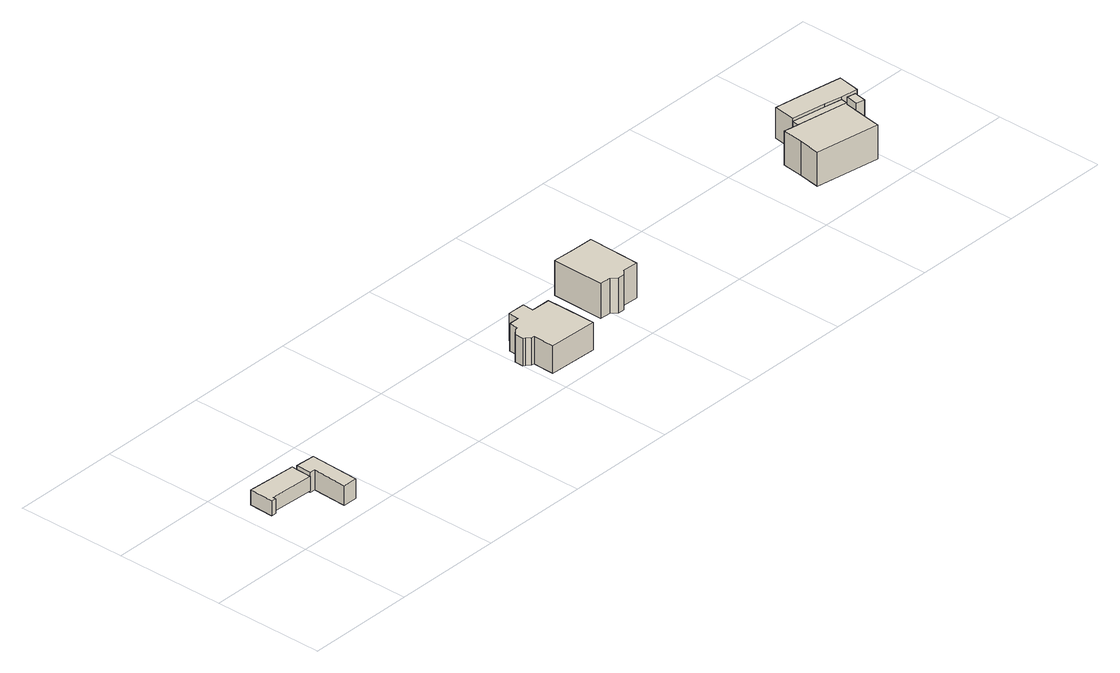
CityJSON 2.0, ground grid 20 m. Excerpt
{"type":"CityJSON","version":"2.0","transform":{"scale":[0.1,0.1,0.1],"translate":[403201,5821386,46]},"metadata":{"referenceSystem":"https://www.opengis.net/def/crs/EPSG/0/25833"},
"CityObjects":{
"building1":{"type":"Building","attributes":{"Gemeindeschluessel":"11000010","BezugspunktDach":"2200","function":"31001_2463","measuredHeight":2.77,"storeysAboveGround":1},"address":[{"country":"Germany","locality":"Berlin","thoroughfareNumber":"64 (2)","thoroughfareName":"Irmfriedstraße"}],"geometry":[{"type":"Solid","lod":"1","boundaries":[[[[0,1,2,3,4,5,6]],[[7,8,9,10,11,12,13]],[[7,13,6,5]],[[8,7,5,4]],[[9,8,4,3]],[[10,9,3,2]],[[11,10,2,1]],[[12,11,1,0]],[[13,12,0,6]]]]}]},
"building2":{"type":"Building","attributes":{"Gemeindeschluessel":"11000010","BezugspunktDach":"2200","function":"31001_2723","measuredHeight":3.54,"storeysAboveGround":1},"address":[{"country":"Germany","locality":"Berlin","thoroughfareNumber":"64 (3)","thoroughfareName":"Irmfriedstraße"}],"geometry":[{"type":"Solid","lod":"1","boundaries":[[[[14,15,16,17,18,19]],[[20,21,22,23,24,25]],[[20,25,19,18]],[[21,20,18,17]],[[22,21,17,16]],[[23,22,16,15]],[[24,23,15,14]],[[25,24,14,19]]]]}]},
"building3":{"type":"Building","attributes":{"Gemeindeschluessel":"11000010","BezugspunktDach":"2200","function":"31001_1010","measuredHeight":8.38,"storeysAboveGround":1},"address":[{"country":"Germany","locality":"Berlin","thoroughfareNumber":"5A","thoroughfareName":"Völklinger Straße"}],"geometry":[{"type":"Solid","lod":"1","boundaries":[[[[26,27,28,29,30,31,32,33,34,35,36,37,38,39,40,41]],[[42,43,44,45,46,47,48,49,50,51,52,53,54,55,56,57]],[[42,57,41,40]],[[43,42,40,39]],[[44,43,39,38]],[[45,44,38,37]],[[46,45,37,36]],[[47,46,36,35]],[[48,47,35,34]],[[49,48,34,33]],[[50,49,33,32]],[[51,50,32,31]],[[52,51,31,30]],[[53,52,30,29]],[[54,53,29,28]],[[55,54,28,27]],[[56,55,27,26]],[[57,56,26,41]]]]}]},
"building4":{"type":"Building","attributes":{"Gemeindeschluessel":"11000010","BezugspunktDach":"2200","function":"31001_1010","measuredHeight":8.02,"storeysAboveGround":1},"address":[{"country":"Germany","locality":"Berlin","thoroughfareNumber":"63","thoroughfareName":"Siegmarstraße"}],"geometry":[{"type":"Solid","lod":"1","boundaries":[[[[58,59,60,61,62,63,64,65,66]],[[67,68,69,70,71,72,73,74,75]],[[67,75,66,65]],[[68,67,65,64]],[[69,68,64,63]],[[70,69,63,62]],[[71,70,62,61]],[[72,71,61,60]],[[73,72,60,59]],[[74,73,59,58]],[[75,74,58,66]]]]}]},
"building5":{"type":"Building","attributes":{"Gemeindeschluessel":"11000010","function":"31001_1010"},"address":[{"country":"Germany","locality":"Berlin","thoroughfareNumber":"66","thoroughfareName":"Siegmarstraße"}],"children":["building5-1","building5-2","building5-3"]},
"building5-1":{"type":"BuildingPart","attributes":{"BezugspunktDach":"2200","measuredHeight":7.28,"storeysAboveGround":1},"parents":["building5"],"geometry":[{"type":"MultiSurface","lod":"1","boundaries":[[[76,77,78,79,80,81,82,83,84,85,86]],[[87,88,89,90,91,92,93,94,95,96,97]],[[87,97,86,85]],[[88,87,85,84]],[[89,88,84,83]],[[90,89,83,82]],[[98,99,82,81]],[[92,91,81,80]],[[93,92,80,79]],[[94,93,79,78]],[[95,94,78,77]],[[96,95,77,76]],[[97,96,76,86]],[[91,90,99,98]]]}]},
"building5-2":{"type":"BuildingPart","attributes":{"BezugspunktDach":"2200","measuredHeight":5.11,"storeysAboveGround":1},"parents":["building5"],"geometry":[{"type":"MultiSurface","lod":"1","boundaries":[[[98,100,101,99]],[[102,103,91,90]],[[102,90,99,101]],[[102,104,105]],[[91,103,100,98]],[[106,103,105,104,107,100]],[[101,107,108,104,102]],[[109,90,91,98,99]]]}]},
"building5-3":{"type":"BuildingPart","attributes":{"BezugspunktDach":"2200","measuredHeight":6.8,"storeysAboveGround":1},"parents":["building5"],"geometry":[{"type":"MultiSurface","lod":"1","boundaries":[[[110,111,112,113,114,115,116]],[[117,118,119,120,103,104,102]],[[117,102,116,115]],[[118,117,115,114]],[[119,118,114,113]],[[120,119,113,112]],[[103,120,112,111]],[[107,100,111,110]],[[101,107,104,110,116]],[[104,103,100,107]],[[121,102,122,104,107,101]]]}]},
"building6":{"type":"Building","attributes":{"Gemeindeschluessel":"11000010","BezugspunktDach":"2200","function":"31001_2723","measuredHeight":7.34,"storeysAboveGround":1},"address":[{"country":"Germany","locality":"Berlin","thoroughfareNumber":"66 (6)","thoroughfareName":"Siegmarstraße"}],"geometry":[{"type":"Solid","lod":"1","boundaries":[[[[123,124,125,126,127]],[[128,129,130,131,132]],[[128,132,127,126]],[[129,128,126,125]],[[130,129,125,124]],[[131,130,124,123]],[[132,131,123,127]]]]}]}
},
"vertices":[
[12,71,60],[12,77,60],[93,73,60],[94,101,60],[95,111,60],[5,116,60],[3,72,60],[5,116,33],[95,111,33],[94,101,33],[93,73,33],[12,77,33],[12,71,33],[3,72,33],
[103,72,67],[100,10,67],[126,9,67],[130,99,67],[94,101,67],[93,73,67],[94,101,31],[130,99,31],[126,9,31],[100,10,31],[103,72,31],[93,73,31],
[586,69,71],[593,63,71],[598,62,71],[597,24,71],[687,21,71],[687,66,71],[687,112,71],[652,113,71],[653,133,71],[621,134,71],[620,114,71],[600,114,71],[599,98,71],[594,97,71],[583,88,71],[582,72,71],[583,88,21],[594,97,21],[599,98,21],[600,114,21],[620,114,21],[621,134,21],[653,133,21],[652,113,21],[687,112,21],[687,66,21],[687,21,21],[597,24,21],[598,62,21],[593,63,21],[586,69,21],[582,72,21],
[783,72,82],[793,62,82],[804,62,82],[813,70,82],[842,69,82],[845,165,82],[805,166,82],[765,168,82],[763,73,82],[765,168,18],[805,166,18],[845,165,18],[842,69,18],[813,70,18],[804,62,18],[793,62,18],[783,72,18],[763,73,18],
[1391,63,66],[1397,102,66],[1399,114,66],[1403,136,66],[1415,134,66],[1416,138,66],[1321,153,66],[1299,156,66],[1284,159,66],[1279,120,66],[1273,82,66],[1279,120,4],[1284,159,4],[1299,156,4],[1321,153,4],[1416,138,4],[1415,134,4],[1403,136,4],[1399,114,4],[1397,102,4],[1391,63,4],[1273,82,4],[1416,138,55],[1321,153,55],
[1420,162,55],[1325,178,55],[1325,178,4],[1420,162,4],[1388,168,4],[1404,165,4],[1420,162,42],[1388,168,55],[1388,168,29],[1321,153,35],
[1388,168,60],[1420,162,60],[1451,158,60],[1458,198,60],[1378,211,60],[1331,218,60],[1325,178,60],[1331,218,4],[1378,211,4],[1458,198,4],[1451,158,4],[1325,178,38],[1329,177,4],
[1415,111,79],[1419,133,79],[1415,134,79],[1403,136,79],[1399,114,79],[1403,136,6],[1415,134,6],[1419,133,6],[1415,111,6],[1399,114,6]
]}
